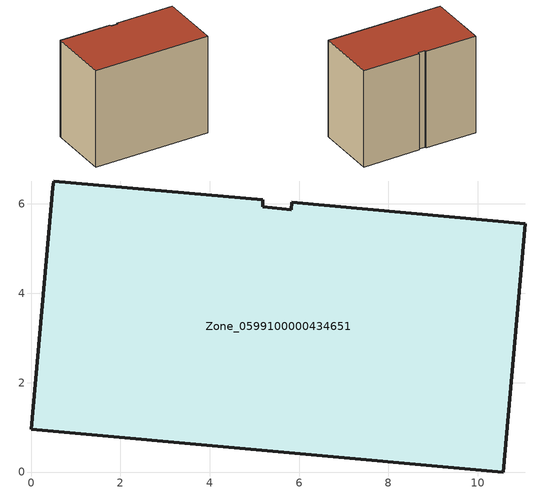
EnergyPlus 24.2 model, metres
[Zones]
Zone_0599100000434651
 floor ground (C_G): 0.49,6.36 0.5,6.51 5.18,6.09 5.19,5.93 5.82,5.88 5.84,6.03 11.06,5.56 10.56,0 0,0.95 z0
 wall outside (C_F): 10.56,0 11.06,5.56 5.84,6.03 5.82,5.88 5.19,5.93 5.18,6.09 0.5,6.51 0.49,6.36 0,0.95 10.56,0 z0:9.12
 roof outside (C_R): 0.5,6.51 0.49,6.36 0,0.95 10.56,0 11.06,5.56 5.84,6.03 5.82,5.88 5.19,5.93 5.18,6.09 z9.12
[BUILDING]
Pand.0599100000434651: North Axis=0; Terrain=City; Loads Convergence Tolerance Value=0.04; Temperature Convergence Tolerance Value=0.4; Solar Distribution=FullExterior; Maximum Number of Warmup Days=25; Minimum Number of Warmup Days=1
[Site:Location]
Rotterdam.The.Hague.AP_ZH_NLD Design_Conditions: Latitude=51.96; Longitude=4.45; Time Zone=1; Elevation=-4.5
[SITE:GROUNDTEMPERATURE:BUILDINGSURFACE]
18, 18, 18, 18, 18, 18, 18, 18, 18, 18, 18, 18
[MATERIAL] Thermal Absorptance=0.9; Solar Absorptance=0.7; Visible Absorptance=0.7
Name | Roughness | Thickness | Conductivity | Density | Specific Heat
G.TI.2006-2014 | MediumSmooth | 0.15 | 0.06 | 540 | 1210
F.TI.2006-2014 | Rough | 0.3 | 0.12 | 1920 | 840
R.TI.2006-2014 | MediumRough | 0.2 | 0.08 | 1500 | 1000
[CONSTRUCTION]
C_G: G.TI.2006-2014
C_F: F.TI.2006-2014
C_R: R.TI.2006-2014
[ZONE]
Zone_0599100000434651: Type=1; Multiplier=1; Ceiling Height=Autocalculate; Volume=Autocalculate; Floor Area=autocalculate; Part of Total Floor Area=Yes
[ZONEINFILTRATION:DESIGNFLOWRATE]
Infil_Zone_0599100000434651: Zone or ZoneList or Space or SpaceList=Zone_0599100000434651; Schedule=AlwaysOn; Design Flow Rate Calculation Method=Flow/Area; Flow Rate per Floor Area=0.0015; Constant Term Coefficient=1; Temperature Term Coefficient=0; Velocity Term Coefficient=0; Velocity Squared Term Coefficient=0
[HVACTEMPLATE:ZONE:IDEALLOADSAIRSYSTEM]
Zone_0599100000434651: Maximum Heating Supply Air Temperature=50; Minimum Cooling Supply Air Temperature=13; Maximum Heating Supply Air Humidity Ratio=0.0156; Minimum Cooling Supply Air Humidity Ratio=0.0077; Heating Limit=NoLimit; Cooling Limit=NoLimit; Dehumidification Control Type=ConstantSensibleHeatRatio; Cooling Sensible Heat Ratio=0.7; Dehumidification Setpoint=60; Humidification Control Type=None; Humidification Setpoint=30; Outdoor Air Method=None; Outdoor Air Flow Rate per Person=0.00944; Outdoor Air Flow Rate per Zone Floor Area=0; Outdoor Air Flow Rate per Zone=0; Demand Controlled Ventilation Type=None; Outdoor Air Economizer Type=NoEconomizer; Heat Recovery Type=None; Sensible Heat Recovery Effectiveness=0.7; Latent Heat Recovery Effectiveness=0.65
[ZONECONTROL:THERMOSTAT]
ThermostatControl_Zone_0599100000434651: Zone or ZoneList=Zone_0599100000434651; Control Type Schedule=DualSetpointControlType; Control 1=Thermostat_Zone_0599100000434651; Temperature Difference Between Cutout And Setpoint=0
[THERMOSTATSETPOINT:DUALSETPOINT]
Thermostat_Zone_0599100000434651: Heating Setpoint Temperature Schedule=HeatingSetpoint_Zone_0599100000434651; Cooling Setpoint Temperature Schedule=CoolingSetpoint_Zone_0599100000434651
[SCHEDULE:COMPACT]
HeatingSetpoint_Zone_0599100000434651: Through: 12/31, For: AllDays, Until: 24:00, 21
CoolingSetpoint_Zone_0599100000434651: Through: 12/31, For: AllDays, Until: 24:00, 24
DualSetpointControlType: Through: 12/31, For: AllDays, Until: 24:00, 4
AlwaysOn: Through: 12/31, For: AllDays, Until: 24:00, 1
